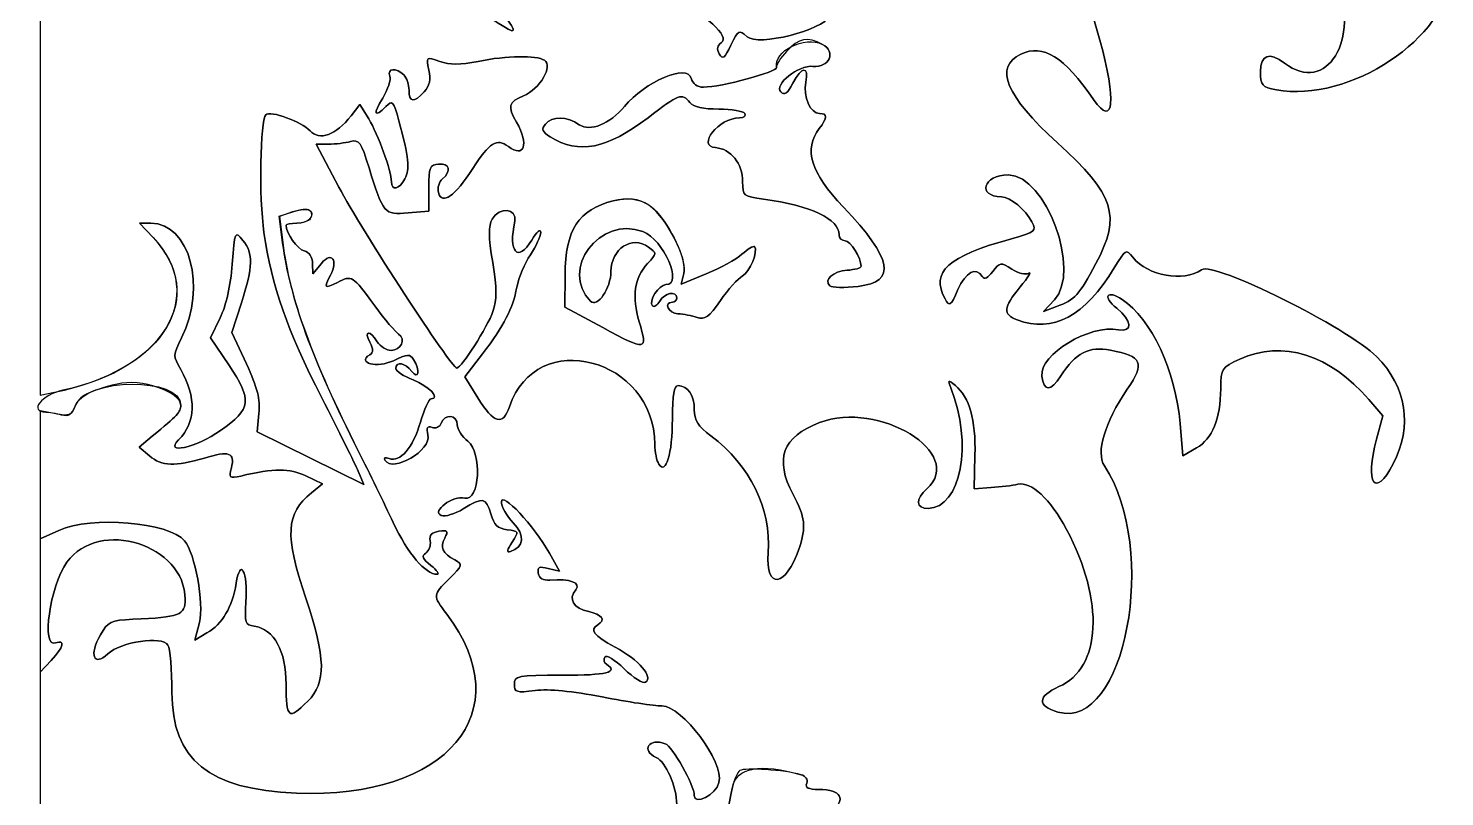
# Model space of a CAD drawing. Extents: x 0 to 106, y 0 to 59.
# Drawn here: x -0.12 to 14.11, y 24.21 to 31.93 of the extents above; entities that cross this region are included whole.
import ezdxf

# ---------------------------------------------------------------- set-up
doc = ezdxf.new("R2010")
doc.units = 0
doc.layers.get('0').update_dxf_attribs({"linetype": 'CONTINUOUS'})

msp = doc.modelspace()

# ---------------------------------------------------------------- linework, layer by layer
at = {"color": 7}
for p, q in [((0, 35.2035), (0, 31.722116)), ((10.526701, 32.218209), (10.643117, 31.807577)), ((10.643117, 31.807577), (10.526701, 32.218209)), ((0, 31.722116), (0, 28.240733)), ((3.21098, 31.159613), (3.122874, 31.047694)), ((3.122874, 31.047694), (3.21098, 31.159613)), ((3.298821, 31.015679), (3.21098, 31.159613)), ((3.21098, 31.159613), (3.298821, 31.015679)), ((2.770184, 30.761151), (2.895332, 30.761944)), ((2.895332, 30.761944), (2.770184, 30.761151)), ((2.99799, 30.331203), (2.770184, 30.761151)), ((2.770184, 30.761151), (2.99799, 30.331203)), ((3.9026, 30.089639), (3.9026, 30.322207)), ((3.9026, 30.322207), (3.9026, 30.089639)), ((2.398181, 30.039368), (2.545289, 30.085406)), ((2.434429, 29.771875), (2.398181, 30.039368)), ((2.53497, 30.080908), (2.402149, 30.033547)), ((2.402149, 30.033547), (2.435222, 29.772668)), ((3.695167, 30.071647), (3.9026, 30.089639)), ((3.9026, 30.089639), (3.695167, 30.071647)), ((1.109926, 29.967401), (0.996949, 29.967401)), ((0.996949, 29.967401), (1.13268, 29.824262)), ((1.13268, 29.824262), (0.996949, 29.967401)), ((0.996949, 29.967401), (1.109926, 29.967401)), ((2.735524, 29.563648), (2.736847, 29.46046)), ((2.736847, 29.46046), (2.735524, 29.563648)), ((2.736847, 29.46046), (2.823366, 29.564177)), ((2.823366, 29.564177), (2.736847, 29.46046)), ((6.438099, 29.356215), (6.464557, 29.462312)), ((6.464557, 29.462312), (6.438099, 29.356215)), ((6.690511, 29.458873), (6.438099, 29.356215)), ((6.438099, 29.356215), (6.690511, 29.458873)), ((5.271552, 29.446967), (5.2697, 29.124969)), ((5.2697, 29.124969), (5.271552, 29.446967)), ((10.077439, 29.079725), (10.187241, 29.196671)), ((10.187241, 29.196671), (10.077439, 29.079725)), ((1.924577, 28.87044), (2.020621, 29.168625)), ((2.020621, 29.168625), (1.924577, 28.87044)), ((5.2697, 29.124969), (5.652023, 28.91833)), ((5.652023, 28.91833), (5.2697, 29.124969)), ((10.207613, 29.129467), (10.077439, 29.079725)), ((10.077439, 29.079725), (10.207613, 29.129467)), ((1.806573, 29.01649), (1.710265, 28.817524)), ((1.710265, 28.817524), (1.806573, 29.01649)), ((1.710265, 28.817524), (1.893356, 28.544739)), ((1.893356, 28.544739), (1.710265, 28.817524)), ((2.070098, 28.555057), (1.924577, 28.87044)), ((1.924577, 28.87044), (2.070098, 28.555057)), ((4.265608, 28.422766), (4.442614, 28.654805)), ((4.442614, 28.654805), (4.265608, 28.422766)), ((4.39446, 28.214274), (4.265608, 28.422766)), ((4.265608, 28.422766), (4.39446, 28.214274)), ((0, 28.240733), (0.143404, 28.269308)), ((13.486856, 28.031977), (13.347156, 28.19496)), ((13.347156, 28.19496), (13.486856, 28.031977)), ((0.154781, 28.052085), (0, 28.081189)), ((0, 28.081189), (0, 27.439046)), ((2.176989, 27.872962), (2.196304, 28.056318)), ((2.196304, 28.056318), (2.176989, 27.872962)), ((13.424679, 27.798085), (13.486856, 28.031977)), ((13.486856, 28.031977), (13.424679, 27.798085)), ((11.478141, 27.62981), (11.450625, 27.956835)), ((11.450625, 27.956835), (11.478141, 27.62981)), ((1.124478, 27.827454), (0.992186, 27.718181)), ((0.992186, 27.718181), (1.124478, 27.827454)), ((2.713299, 27.608115), (2.176989, 27.872962)), ((2.176989, 27.872962), (2.713299, 27.608115)), ((0.992186, 27.718181), (1.096168, 27.630075)), ((1.096168, 27.630075), (0.992186, 27.718181)), ((3.249609, 27.343532), (2.713299, 27.608115)), ((2.713299, 27.608115), (3.249609, 27.343532)), ((9.380262, 27.299611), (9.389258, 27.63616)), ((9.389258, 27.63616), (9.380262, 27.299611)), ((11.615195, 27.70945), (11.478141, 27.62981)), ((11.478141, 27.62981), (11.615195, 27.70945)), ((3.193253, 27.475823), (3.249609, 27.343532)), ((3.249609, 27.343532), (3.193253, 27.475823)), ((0, 27.439046), (0, 26.796903)), ((2.667791, 27.428992), (2.834743, 27.349882)), ((2.834743, 27.349882), (2.667791, 27.428992)), ((2.834743, 27.349882), (2.723882, 27.2586)), ((2.723882, 27.2586), (2.834743, 27.349882)), ((9.551712, 27.311252), (9.380262, 27.299611)), ((9.380262, 27.299611), (9.551712, 27.311252)), ((0.187325, 26.881834), (0, 26.796903)), ((0, 26.796903), (0.187325, 26.881834)), ((0, 26.796903), (0, 26.126714)), ((5.11439, 26.652176), (5.216255, 26.470937)), ((5.216255, 26.470937), (5.11439, 26.652176)), ((5.216255, 26.470937), (5.103542, 26.499247)), ((5.103542, 26.499247), (5.216255, 26.470937)), ((0, 26.126714), (0, 25.45679)), ((1.552838, 25.778787), (1.598082, 25.956852)), ((1.598082, 25.956852), (1.552838, 25.778787)), ((1.674546, 25.850754), (1.552838, 25.778787)), ((1.552838, 25.778787), (1.674546, 25.850754)), ((0, 25.45679), (0.110331, 25.575588)), ((0.110331, 25.575588), (0, 25.45679)), ((0, 25.45679), (0, 22.310104))]:
    msp.add_line(p, q, dxfattribs=at)
for points in [[(14.155192, 32.460832), (14.155192, 31.84012), (13.147396, 31.171783), (12.417676, 31.308837)], [(12.417676, 31.308837), (13.147396, 31.171783), (14.155192, 31.84012), (14.155192, 32.460832)], [(12.498903, 31.575537), (12.923558, 31.254598), (13.265929, 31.812074), (13.019602, 32.423261)], [(13.019602, 32.423261), (13.265929, 31.812074), (12.923558, 31.254598), (12.498903, 31.575537)], [(6.356872, 32.221914), (6.676753, 32.076657), (6.936838, 31.838268), (6.840265, 31.778737)], [(6.840265, 31.778737), (6.936838, 31.838268), (6.676753, 32.076657), (6.356872, 32.221914)], [(4.433618, 32.088564), (4.785513, 31.84991), (4.813559, 31.844618), (4.671478, 32.044114)], [(4.671478, 32.044114), (4.813559, 31.844618), (4.785513, 31.84991), (4.433618, 32.088564)], [(7.099557, 31.841708), (7.210946, 31.740902), (7.864995, 31.905208), (7.929818, 32.050199)], [(7.929818, 32.050199), (7.864995, 31.905208), (7.210946, 31.740902), (7.099557, 31.841708)], [(6.938426, 31.75757), (7.012244, 31.912351), (7.018065, 31.915262), (7.099557, 31.841708)], [(7.099557, 31.841708), (7.018065, 31.915262), (7.012244, 31.912351), (6.938426, 31.75757)], [(6.840265, 31.778737), (6.799519, 31.753602), (6.793434, 31.718941), (6.821215, 31.669464)], [(6.821215, 31.669464), (6.793434, 31.718941), (6.799519, 31.753602), (6.840265, 31.778737)], [(6.821215, 31.669464), (6.855082, 31.609139), (6.874661, 31.623691), (6.938426, 31.75757)], [(6.938426, 31.75757), (6.874661, 31.623691), (6.855082, 31.609139), (6.821215, 31.669464)], [(7.397212, 31.532939), (7.362023, 31.695658), (7.680846, 31.85626), (7.856793, 31.764449)], [(7.856793, 31.764449), (7.705981, 31.843031), (7.622108, 31.826626), (7.497225, 31.693541)], [(7.761014, 31.543523), (7.927966, 31.527383), (7.99861, 31.690366), (7.856793, 31.764449)], [(7.856793, 31.764449), (7.99861, 31.690366), (7.927966, 31.527383), (7.761014, 31.543523)], [(10.581998, 31.20909), (10.28593, 31.640625), (10.075322, 31.772387), (9.851749, 31.666289)], [(9.851749, 31.666289), (10.075322, 31.772387), (10.28593, 31.640625), (10.581998, 31.20909)], [(10.643117, 31.807577), (10.814567, 31.203798), (10.784934, 30.913815), (10.581998, 31.20909)], [(10.581998, 31.20909), (10.784934, 30.913815), (10.814567, 31.203798), (10.643117, 31.807577)], [(4.012931, 31.59247), (3.874025, 31.640889), (3.874025, 31.640889), (3.903394, 31.506746)], [(3.903394, 31.506746), (3.874025, 31.640889), (3.874025, 31.640889), (4.012931, 31.59247)], [(4.398164, 31.593529), (4.218512, 31.557546), (4.114002, 31.557281), (4.012931, 31.59247)], [(4.012931, 31.59247), (4.114002, 31.557281), (4.218512, 31.557546), (4.398164, 31.593529)], [(5.064384, 31.604377), (4.981305, 31.656764), (4.689734, 31.652266), (4.398164, 31.593529)], [(4.398164, 31.593529), (4.689734, 31.652266), (4.981305, 31.656764), (5.064384, 31.604377)], [(4.852717, 31.24719), (5.018082, 31.315717), (5.155136, 31.546698), (5.064384, 31.604377)], [(5.064384, 31.604377), (5.155136, 31.546698), (5.018082, 31.315717), (4.852717, 31.24719)], [(7.497225, 31.693541), (7.4369, 31.629512), (7.391921, 31.557281), (7.397212, 31.532939)], [(9.851749, 31.666289), (9.578964, 31.536908), (9.698291, 31.247719), (10.219255, 30.774644)], [(10.219255, 30.774644), (9.698291, 31.247719), (9.578964, 31.536908), (9.851749, 31.666289)], [(12.258926, 31.490871), (12.258926, 31.660998), (12.345709, 31.691689), (12.498903, 31.575537)], [(12.498903, 31.575537), (12.345709, 31.691689), (12.258926, 31.660998), (12.258926, 31.490871)], [(3.511281, 31.445891), (3.52504, 31.410173), (3.493025, 31.310954), (3.440373, 31.225494)], [(3.440373, 31.225494), (3.493025, 31.310954), (3.52504, 31.410173), (3.511281, 31.445891)], [(3.651246, 31.458062), (3.576898, 31.53241), (3.481384, 31.524208), (3.511281, 31.445891)], [(3.511281, 31.445891), (3.481384, 31.524208), (3.576898, 31.53241), (3.651246, 31.458062)], [(3.704162, 31.303546), (3.704162, 31.359373), (3.68035, 31.428958), (3.651246, 31.458062)], [(3.651246, 31.458062), (3.68035, 31.428958), (3.704162, 31.359373), (3.704162, 31.303546)], [(3.903394, 31.506746), (3.924825, 31.409908), (3.911596, 31.349054), (3.855769, 31.287406)], [(3.855769, 31.287406), (3.911596, 31.349054), (3.924825, 31.409908), (3.903394, 31.506746)], [(6.538376, 31.426048), (6.500276, 31.571304), (6.076149, 31.390594), (5.868452, 31.140298)], [(5.868452, 31.140298), (6.076149, 31.390594), (6.500276, 31.571304), (6.538376, 31.426048)], [(7.397212, 31.532939), (7.407002, 31.487431), (6.841588, 31.334502), (6.662995, 31.334502)], [(6.662995, 31.334502), (6.841588, 31.334502), (7.407002, 31.487431), (7.397212, 31.532939)], [(7.438487, 31.286613), (7.366256, 31.358844), (7.615758, 31.557546), (7.761014, 31.543523)], [(7.761014, 31.543523), (7.615758, 31.557546), (7.366256, 31.358844), (7.438487, 31.286613)], [(7.689312, 31.383979), (7.722914, 31.551725), (7.649096, 31.545904), (7.559931, 31.37366)], [(7.559931, 31.37366), (7.649096, 31.545904), (7.722914, 31.551725), (7.689312, 31.383979)], [(12.417676, 31.308837), (12.27189, 31.33609), (12.258926, 31.350906), (12.258926, 31.490871)], [(12.258926, 31.490871), (12.258926, 31.350906), (12.27189, 31.33609), (12.417676, 31.308837)], [(3.855769, 31.287406), (3.75364, 31.174429), (3.704162, 31.179721), (3.704162, 31.303546)], [(3.704162, 31.303546), (3.704162, 31.179721), (3.75364, 31.174429), (3.855769, 31.287406)], [(6.662995, 31.334502), (6.598172, 31.334502), (6.553722, 31.367046), (6.538376, 31.426048)], [(6.538376, 31.426048), (6.553722, 31.367046), (6.598172, 31.334502), (6.662995, 31.334502)], [(7.559931, 31.37366), (7.50675, 31.270473), (7.476323, 31.248777), (7.438487, 31.286613)], [(7.438487, 31.286613), (7.476323, 31.248777), (7.50675, 31.270473), (7.559931, 31.37366)], [(7.828747, 31.069919), (7.734556, 31.069919), (7.660208, 31.237665), (7.689312, 31.383979)], [(7.689312, 31.383979), (7.660208, 31.237665), (7.734556, 31.069919), (7.828747, 31.069919)], [(3.440373, 31.225494), (3.339038, 31.061452), (3.353855, 31.022029), (3.472652, 31.140563)], [(3.472652, 31.140563), (3.353855, 31.022029), (3.339038, 31.061452), (3.440373, 31.225494)], [(3.472652, 31.140563), (3.537475, 31.20565), (3.548058, 31.194008), (3.602033, 30.997423)], [(3.602033, 30.997423), (3.548058, 31.194008), (3.537475, 31.20565), (3.472652, 31.140563)], [(4.784455, 30.981813), (4.69238, 31.142944), (4.703228, 31.185277), (4.852717, 31.24719)], [(4.852717, 31.24719), (4.703228, 31.185277), (4.69238, 31.142944), (4.784455, 30.981813)], [(6.105254, 31.027321), (6.418255, 31.267298), (6.445772, 31.277352), (6.52647, 31.18025)], [(6.52647, 31.18025), (6.445772, 31.277352), (6.418255, 31.267298), (6.105254, 31.027321)], [(6.52647, 31.18025), (6.562718, 31.136594), (6.661142, 31.114104), (6.815924, 31.114104)], [(6.815924, 31.114104), (6.661142, 31.114104), (6.562718, 31.136594), (6.52647, 31.18025)], [(2.26536, 31.056954), (2.207681, 30.999275), (2.195775, 30.225105), (2.247104, 29.874533)], [(2.247104, 29.874533), (2.195775, 30.225105), (2.207681, 30.999275), (2.26536, 31.056954)], [(2.710124, 30.895559), (2.626516, 30.987898), (2.310868, 31.102463), (2.26536, 31.056954)], [(2.26536, 31.056954), (2.310868, 31.102463), (2.626516, 30.987898), (2.710124, 30.895559)], [(3.122874, 31.047694), (2.96968, 30.852961), (2.804051, 30.791842), (2.710124, 30.895559)], [(2.710124, 30.895559), (2.804051, 30.791842), (2.96968, 30.852961), (3.122874, 31.047694)], [(5.414956, 30.956677), (5.291661, 31.042932), (5.142436, 31.045577), (5.073644, 30.962498)], [(5.073644, 30.962498), (5.142436, 31.045577), (5.291661, 31.042932), (5.414956, 30.956677)], [(5.123386, 30.835498), (5.4094, 30.656905), (5.694356, 30.712467), (6.105254, 31.027321)], [(6.105254, 31.027321), (5.694356, 30.712467), (5.4094, 30.656905), (5.123386, 30.835498)], [(5.868452, 31.140298), (5.722931, 30.965144), (5.52026, 30.882859), (5.414956, 30.956677)], [(5.414956, 30.956677), (5.52026, 30.882859), (5.722931, 30.965144), (5.868452, 31.140298)], [(7.023886, 31.025734), (6.817246, 31.025734), (6.588911, 30.741571), (6.78338, 30.726755)], [(6.78338, 30.726755), (6.588911, 30.741571), (6.817246, 31.025734), (7.023886, 31.025734)], [(6.815924, 31.114104), (6.944776, 31.114104), (7.062515, 31.094261), (7.077596, 31.069919)], [(7.077596, 31.069919), (7.062515, 31.094261), (6.944776, 31.114104), (6.815924, 31.114104)], [(7.077596, 31.069919), (7.092677, 31.045577), (7.068336, 31.025734), (7.023886, 31.025734)], [(7.023886, 31.025734), (7.068336, 31.025734), (7.092677, 31.045577), (7.077596, 31.069919)], [(7.825837, 30.918048), (7.908652, 31.02785), (7.90971, 31.069919), (7.828747, 31.069919)], [(7.828747, 31.069919), (7.90971, 31.069919), (7.908652, 31.02785), (7.825837, 30.918048)], [(3.527686, 30.384914), (3.527686, 30.490218), (3.393277, 30.860369), (3.298821, 31.015679)], [(3.298821, 31.015679), (3.393277, 30.860369), (3.527686, 30.490218), (3.527686, 30.384914)], [(3.602033, 30.997423), (3.703104, 30.629388), (3.715275, 30.511649), (3.663417, 30.414547)], [(3.663417, 30.414547), (3.715275, 30.511649), (3.703104, 30.629388), (3.602033, 30.997423)], [(4.702963, 30.737603), (4.862242, 30.616953), (4.910397, 30.761415), (4.784455, 30.981813)], [(4.784455, 30.981813), (4.910397, 30.761415), (4.862242, 30.616953), (4.702963, 30.737603)], [(5.073644, 30.962498), (5.031576, 30.911963), (5.041365, 30.886828), (5.123386, 30.835498)], [(5.123386, 30.835498), (5.041365, 30.886828), (5.031576, 30.911963), (5.073644, 30.962498)], [(8.06793, 30.129855), (7.737202, 30.478047), (7.666558, 30.707705), (7.825837, 30.918048)], [(7.825837, 30.918048), (7.666558, 30.707705), (7.737202, 30.478047), (8.06793, 30.129855)], [(2.895332, 30.761944), (2.964388, 30.762209), (3.063872, 30.774115), (3.116788, 30.788138)], [(3.116788, 30.788138), (3.063872, 30.774115), (2.964388, 30.762209), (2.895332, 30.761944)], [(3.116788, 30.788138), (3.202778, 30.811421), (3.222357, 30.78364), (3.30279, 30.522497)], [(3.30279, 30.522497), (3.222357, 30.78364), (3.202778, 30.811421), (3.116788, 30.788138)], [(4.34366, 30.515882), (4.513257, 30.780994), (4.586282, 30.825973), (4.702963, 30.737603)], [(4.702963, 30.737603), (4.586282, 30.825973), (4.513257, 30.780994), (4.34366, 30.515882)], [(10.219255, 30.774644), (10.793136, 30.25368), (10.860075, 30.043601), (10.605282, 29.563383)], [(10.605282, 29.563383), (10.860075, 30.043601), (10.793136, 30.25368), (10.219255, 30.774644)], [(6.78338, 30.726755), (6.938161, 30.715113), (7.055636, 30.567211), (7.055636, 30.38412)], [(7.055636, 30.38412), (7.055636, 30.567211), (6.938161, 30.715113), (6.78338, 30.726755)], [(3.30279, 30.522497), (3.445136, 30.061858), (3.454925, 30.050481), (3.695167, 30.071647)], [(3.695167, 30.071647), (3.454925, 30.050481), (3.445136, 30.061858), (3.30279, 30.522497)], [(3.9026, 30.322207), (3.9026, 30.531228), (3.912389, 30.555305), (4.001818, 30.562184)], [(4.001818, 30.562184), (3.912389, 30.555305), (3.9026, 30.531228), (3.9026, 30.322207)], [(4.000231, 30.275641), (4.034098, 30.14573), (4.165595, 30.237541), (4.34366, 30.515882)], [(4.34366, 30.515882), (4.165595, 30.237541), (4.034098, 30.14573), (4.000231, 30.275641)], [(4.001818, 30.562184), (4.112943, 30.57118), (4.133316, 30.490218), (4.039389, 30.412166)], [(4.039389, 30.412166), (4.133316, 30.490218), (4.112943, 30.57118), (4.001818, 30.562184)], [(9.726602, 30.452647), (9.472602, 30.452647), (9.405398, 30.23807), (9.657281, 30.23172)], [(9.657281, 30.23172), (9.405398, 30.23807), (9.472602, 30.452647), (9.726602, 30.452647)], [(10.187241, 29.196671), (10.458174, 29.485331), (10.103632, 30.452647), (9.726602, 30.452647)], [(9.726602, 30.452647), (10.103632, 30.452647), (10.458174, 29.485331), (10.187241, 29.196671)], [(4.183322, 28.512459), (4.13067, 28.512195), (3.226061, 29.900462), (2.99799, 30.331203)], [(2.99799, 30.331203), (3.226061, 29.900462), (4.13067, 28.512195), (4.183322, 28.512459)], [(3.663417, 30.414547), (3.605473, 30.306332), (3.527686, 30.289399), (3.527686, 30.384914)], [(3.527686, 30.384914), (3.527686, 30.289399), (3.605473, 30.306332), (3.663417, 30.414547)], [(4.039389, 30.412166), (4.005523, 30.38412), (3.987796, 30.322737), (4.000231, 30.275641)], [(4.000231, 30.275641), (3.987796, 30.322737), (4.005523, 30.38412), (4.039389, 30.412166)], [(7.055636, 30.38412), (7.055636, 30.242568), (7.06278, 30.236482), (7.264921, 30.208701)], [(7.264921, 30.208701), (7.06278, 30.236482), (7.055636, 30.242568), (7.055636, 30.38412)], [(5.754681, 30.191768), (5.407019, 30.105514), (5.274198, 29.900462), (5.271552, 29.446967)], [(5.271552, 29.446967), (5.274198, 29.900462), (5.407019, 30.105514), (5.754681, 30.191768)], [(6.399205, 29.756793), (6.207118, 30.149699), (6.039637, 30.262676), (5.754681, 30.191768)], [(5.754681, 30.191768), (5.949414, 30.240187), (6.09467, 30.199441), (6.207118, 30.064768)], [(7.264921, 30.208701), (7.745139, 30.14282), (8.025597, 30.010264), (8.025597, 29.849662)], [(8.025597, 29.849662), (8.025597, 30.010264), (7.745139, 30.14282), (7.264921, 30.208701)], [(9.657281, 30.23172), (9.744858, 30.229603), (9.89911, 30.10181), (9.961551, 29.980101)], [(9.961551, 29.980101), (9.89911, 30.10181), (9.744858, 30.229603), (9.657281, 30.23172)], [(2.705891, 30.095724), (2.684989, 30.113451), (2.607995, 30.106837), (2.53497, 30.080908)], [(2.545289, 30.085406), (2.69028, 30.130914), (2.765157, 30.097576), (2.711976, 30.011587)], [(2.577039, 29.967401), (2.692662, 29.967401), (2.768332, 30.042808), (2.705891, 30.095724)], [(4.766199, 29.989626), (4.793186, 30.119801), (4.608507, 30.135676), (4.540509, 30.008941)], [(4.540509, 30.008941), (4.608507, 30.135676), (4.793186, 30.119801), (4.766199, 29.989626)], [(5.528198, 29.182913), (5.212021, 29.498825), (5.622654, 30.046776), (6.052866, 29.883264)], [(6.052866, 29.883264), (5.622654, 30.046776), (5.212021, 29.498825), (5.528198, 29.182913)], [(6.207118, 30.064768), (6.370101, 29.870035), (6.494191, 29.579523), (6.464557, 29.462312)], [(8.216626, 29.332931), (8.606357, 29.378704), (8.563495, 29.608098), (8.06793, 30.129855)], [(8.06793, 30.129855), (8.563495, 29.608098), (8.606357, 29.378704), (8.216626, 29.332931)], [(1.418959, 28.816201), (1.672959, 29.329492), (1.501773, 29.967401), (1.109926, 29.967401)], [(1.109926, 29.967401), (1.501773, 29.967401), (1.672959, 29.329492), (1.418959, 28.816201)], [(2.035437, 29.79357), (1.954475, 29.893583), (1.953946, 29.892524), (1.928546, 29.554652)], [(1.928546, 29.554652), (1.953946, 29.892524), (1.954475, 29.893583), (2.035437, 29.79357)], [(2.577039, 29.967401), (2.517772, 29.967401), (2.469353, 29.958406), (2.469353, 29.947558)], [(2.469353, 29.947558), (2.469353, 29.958406), (2.517772, 29.967401), (2.577039, 29.967401)], [(2.469353, 29.947558), (2.469353, 29.868447), (2.583124, 29.706523), (2.651122, 29.688796)], [(2.651122, 29.688796), (2.583124, 29.706523), (2.469353, 29.868447), (2.469353, 29.947558)], [(2.711976, 30.011587), (2.696895, 29.987245), (2.636305, 29.967401), (2.577039, 29.967401)], [(4.540509, 30.008941), (4.501087, 29.935387), (4.502145, 29.833258), (4.544478, 29.572379)], [(4.544478, 29.572379), (4.502145, 29.833258), (4.501087, 29.935387), (4.540509, 30.008941)], [(4.937384, 29.798862), (4.795568, 29.566558), (4.700053, 29.672921), (4.766199, 29.989626)], [(4.766199, 29.989626), (4.700053, 29.672921), (4.795568, 29.566558), (4.937384, 29.798862)], [(5.026813, 29.874533), (5.026813, 29.915014), (4.988449, 29.882735), (4.937384, 29.798862)], [(4.937384, 29.798862), (4.988449, 29.882735), (5.026813, 29.915014), (5.026813, 29.874533)], [(6.052866, 29.883264), (6.262945, 29.80336), (6.460589, 29.350129), (6.285435, 29.350129)], [(6.285435, 29.350129), (6.460589, 29.350129), (6.262945, 29.80336), (6.052866, 29.883264)], [(9.961551, 29.980101), (10.008912, 29.887233), (9.998328, 29.878502), (9.757293, 29.811562)], [(9.757293, 29.811562), (9.998328, 29.878502), (10.008912, 29.887233), (9.961551, 29.980101)], [(0.143404, 28.269308), (1.228988, 28.48653), (1.699152, 29.225511), (1.13268, 29.824262)], [(1.13268, 29.824262), (1.682219, 29.243238), (1.248832, 28.508226), (0.227541, 28.289151)], [(2.020621, 29.168625), (2.137831, 29.532427), (2.141006, 29.663131), (2.035437, 29.79357)], [(2.035437, 29.79357), (2.141006, 29.663131), (2.137831, 29.532427), (2.020621, 29.168625)], [(2.247104, 29.874533), (2.325949, 29.33399), (2.479672, 28.894253), (2.827334, 28.214274)], [(2.827334, 28.214274), (2.479672, 28.894253), (2.325949, 29.33399), (2.247104, 29.874533)], [(3.196957, 27.674525), (2.727851, 28.605593), (2.511951, 29.199582), (2.434429, 29.771875)], [(2.435222, 29.772668), (2.505072, 29.218102), (2.726528, 28.608238), (3.196957, 27.674525)], [(4.923097, 29.650166), (4.980246, 29.734568), (5.027078, 29.835375), (5.026813, 29.874533)], [(5.026813, 29.874533), (5.027078, 29.835375), (4.980246, 29.734568), (4.923097, 29.650166)], [(6.110016, 29.728483), (5.94571, 29.848604), (5.732721, 29.709962), (5.732721, 29.483215)], [(5.732721, 29.483215), (5.732721, 29.709962), (5.94571, 29.848604), (6.110016, 29.728483)], [(6.464557, 29.462312), (6.480961, 29.527664), (6.456091, 29.640377), (6.399205, 29.756793)], [(7.17364, 29.731923), (7.163321, 29.741977), (7.107494, 29.707846), (7.049021, 29.655987)], [(7.049021, 29.655987), (7.107494, 29.707846), (7.163321, 29.741977), (7.17364, 29.731923)], [(8.025597, 29.849662), (8.025597, 29.817383), (8.05232, 29.791189), (8.084864, 29.791189)], [(8.084864, 29.791189), (8.05232, 29.791189), (8.025597, 29.817383), (8.025597, 29.849662)], [(8.084864, 29.791189), (8.136987, 29.791189), (8.246259, 29.617887), (8.245995, 29.535337)], [(8.245995, 29.535337), (8.246259, 29.617887), (8.136987, 29.791189), (8.084864, 29.791189)], [(9.757293, 29.811562), (9.111181, 29.632439), (8.943171, 29.481098), (9.088692, 29.209371)], [(9.088692, 29.209371), (8.943171, 29.481098), (9.111181, 29.632439), (9.757293, 29.811562)], [(2.651122, 29.688796), (2.701922, 29.675566), (2.734466, 29.626883), (2.735524, 29.563648)], [(2.735524, 29.563648), (2.734466, 29.626883), (2.701922, 29.675566), (2.651122, 29.688796)], [(2.823366, 29.564177), (2.926024, 29.687473), (2.99508, 29.596456), (2.913853, 29.444585)], [(2.913853, 29.444585), (2.99508, 29.596456), (2.926024, 29.687473), (2.823366, 29.564177)], [(4.787101, 29.325788), (4.804563, 29.419979), (4.865947, 29.566029), (4.923097, 29.650166)], [(4.923097, 29.650166), (4.865947, 29.566029), (4.804563, 29.419979), (4.787101, 29.325788)], [(6.101285, 29.563119), (6.194153, 29.664454), (6.194418, 29.666835), (6.110016, 29.728483)], [(6.110016, 29.728483), (6.194418, 29.666835), (6.194153, 29.664454), (6.101285, 29.563119)], [(7.049021, 29.655987), (6.990813, 29.604129), (6.829417, 29.515494), (6.690511, 29.458873)], [(6.690511, 29.458873), (6.829417, 29.515494), (6.990813, 29.604129), (7.049021, 29.655987)], [(7.052196, 29.436383), (7.127867, 29.477129), (7.215444, 29.690118), (7.17364, 29.731923)], [(7.17364, 29.731923), (7.215444, 29.690118), (7.127867, 29.477129), (7.052196, 29.436383)], [(10.789696, 29.520521), (10.902938, 29.707581), (10.907965, 29.710491), (10.976227, 29.624766)], [(10.976227, 29.624766), (10.907965, 29.710491), (10.902938, 29.707581), (10.789696, 29.520521)], [(10.976227, 29.624766), (11.125452, 29.437442), (11.484491, 29.372883), (11.667054, 29.500677)], [(11.667054, 29.500677), (11.484491, 29.372883), (11.125452, 29.437442), (10.976227, 29.624766)], [(1.928546, 29.554652), (1.912406, 29.341133), (1.867162, 29.141373), (1.806573, 29.01649)], [(1.806573, 29.01649), (1.867162, 29.141373), (1.912406, 29.341133), (1.928546, 29.554652)], [(4.544478, 29.572379), (4.587341, 29.30859), (4.58787, 29.198259), (4.547653, 29.081577)], [(4.547653, 29.081577), (4.58787, 29.198259), (4.587341, 29.30859), (4.544478, 29.572379)], [(5.732721, 29.483215), (5.732721, 29.315204), (5.596196, 29.114915), (5.528198, 29.182913)], [(5.528198, 29.182913), (5.596196, 29.114915), (5.732721, 29.315204), (5.732721, 29.483215)], [(6.016618, 28.977067), (5.940154, 29.230538), (5.967141, 29.417333), (6.101285, 29.563119)], [(6.101285, 29.563119), (5.967141, 29.417333), (5.940154, 29.230538), (6.016618, 28.977067)], [(8.10603, 29.494592), (7.963156, 29.484537), (7.869493, 29.4004), (7.93167, 29.338223)], [(7.93167, 29.338223), (7.869493, 29.4004), (7.963156, 29.484537), (8.10603, 29.494592)], [(8.245995, 29.535337), (8.245995, 29.518404), (8.183024, 29.500148), (8.10603, 29.494592)], [(8.10603, 29.494592), (8.183024, 29.500148), (8.245995, 29.518404), (8.245995, 29.535337)], [(9.218602, 29.300388), (9.298242, 29.477923), (9.400106, 29.533221), (9.462548, 29.432415)], [(9.462548, 29.432415), (9.400106, 29.533221), (9.298242, 29.477923), (9.218602, 29.300388)], [(9.462548, 29.432415), (9.483185, 29.399077), (9.518639, 29.415481), (9.568645, 29.481892)], [(9.568645, 29.481892), (9.518639, 29.415481), (9.483185, 29.399077), (9.462548, 29.432415)], [(9.568645, 29.481892), (9.641141, 29.577935), (9.647756, 29.578729), (9.758881, 29.505969)], [(9.758881, 29.505969), (9.647756, 29.578729), (9.641141, 29.577935), (9.568645, 29.481892)], [(9.758881, 29.505969), (9.826349, 29.462048), (9.897522, 29.445379), (9.93086, 29.466017)], [(9.93086, 29.466017), (9.897522, 29.445379), (9.826349, 29.462048), (9.758881, 29.505969)], [(9.814443, 28.996382), (10.172689, 28.860121), (10.494157, 29.032894), (10.789696, 29.520521)], [(10.789696, 29.520521), (10.494157, 29.032894), (10.172689, 28.860121), (9.814443, 28.996382)], [(9.93086, 29.466017), (9.96208, 29.485331), (9.923451, 29.42289), (9.844606, 29.327375)], [(9.844606, 29.327375), (9.923451, 29.42289), (9.96208, 29.485331), (9.93086, 29.466017)], [(10.605282, 29.563383), (10.434626, 29.241915), (10.39732, 29.201434), (10.207613, 29.129467)], [(10.207613, 29.129467), (10.39732, 29.201434), (10.434626, 29.241915), (10.605282, 29.563383)], [(11.667054, 29.500677), (11.788497, 29.585873), (13.135225, 28.917007), (13.424414, 28.628082)], [(13.424414, 28.628082), (13.135225, 28.917007), (11.788497, 29.585873), (11.667054, 29.500677)], [(2.913853, 29.444585), (2.844268, 29.314411), (2.853793, 29.304621), (2.984497, 29.372619)], [(2.984497, 29.372619), (2.853793, 29.304621), (2.844268, 29.314411), (2.913853, 29.444585)], [(2.984497, 29.372619), (3.130017, 29.448025), (3.135044, 29.445115), (3.360205, 29.137405)], [(3.360205, 29.137405), (3.135044, 29.445115), (3.130017, 29.448025), (2.984497, 29.372619)], [(4.442614, 28.654805), (4.661953, 28.942407), (4.745826, 29.105655), (4.787101, 29.325788)], [(4.787101, 29.325788), (4.745826, 29.105655), (4.661953, 28.942407), (4.442614, 28.654805)], [(6.285435, 29.350129), (6.212674, 29.350129), (6.106576, 29.181854), (6.151291, 29.13714)], [(6.151291, 29.13714), (6.106576, 29.181854), (6.212674, 29.350129), (6.285435, 29.350129)], [(6.832063, 29.191115), (6.908263, 29.30224), (7.007217, 29.412571), (7.052196, 29.436383)], [(7.052196, 29.436383), (7.007217, 29.412571), (6.908263, 29.30224), (6.832063, 29.191115)], [(7.93167, 29.338223), (7.950985, 29.319173), (8.079043, 29.316792), (8.216626, 29.332931)], [(8.216626, 29.332931), (8.079043, 29.316792), (7.950985, 29.319173), (7.93167, 29.338223)], [(9.844606, 29.327375), (9.671833, 29.117825), (9.666012, 29.052738), (9.814443, 28.996382)], [(9.814443, 28.996382), (9.666012, 29.052738), (9.671833, 29.117825), (9.844606, 29.327375)], [(6.151291, 29.13714), (6.167166, 29.121265), (6.199445, 29.142961), (6.223258, 29.185029)], [(6.223258, 29.185029), (6.199445, 29.142961), (6.167166, 29.121265), (6.151291, 29.13714)], [(6.223258, 29.185029), (6.269295, 29.267315), (6.394178, 29.291127), (6.394178, 29.217838)], [(6.394178, 29.217838), (6.394178, 29.291127), (6.269295, 29.267315), (6.223258, 29.185029)], [(6.349993, 29.173652), (6.258183, 29.173652), (6.31057, 29.063321), (6.405026, 29.0575)], [(6.405026, 29.0575), (6.31057, 29.063321), (6.258183, 29.173652), (6.349993, 29.173652)], [(6.394178, 29.217838), (6.394178, 29.193496), (6.374334, 29.173652), (6.349993, 29.173652)], [(6.349993, 29.173652), (6.374334, 29.173652), (6.394178, 29.193496), (6.394178, 29.217838)], [(6.598701, 29.020723), (6.676753, 28.995059), (6.717499, 29.024957), (6.832063, 29.191115)], [(6.832063, 29.191115), (6.717499, 29.024957), (6.676753, 28.995059), (6.598701, 29.020723)], [(9.088692, 29.209371), (9.133936, 29.12444), (9.142667, 29.130525), (9.218602, 29.300388)], [(9.218602, 29.300388), (9.142667, 29.130525), (9.133936, 29.12444), (9.088692, 29.209371)], [(10.869336, 29.200111), (10.712438, 29.303033), (10.667194, 29.231067), (10.814832, 29.113063)], [(10.814832, 29.113063), (10.667194, 29.231067), (10.712438, 29.303033), (10.869336, 29.200111)], [(11.450625, 27.956835), (11.40591, 28.484149), (11.160377, 29.009611), (10.869336, 29.200111)], [(10.869336, 29.200111), (11.160377, 29.009611), (11.40591, 28.484149), (11.450625, 27.956835)], [(3.360205, 29.137405), (3.461011, 28.999821), (3.568696, 28.871763), (3.599917, 28.852978)], [(3.599917, 28.852978), (3.568696, 28.871763), (3.461011, 28.999821), (3.360205, 29.137405)], [(4.547653, 29.081577), (4.492355, 28.922034), (4.230418, 28.512459), (4.183322, 28.512459)], [(4.183322, 28.512459), (4.230418, 28.512459), (4.492355, 28.922034), (4.547653, 29.081577)], [(6.405026, 29.0575), (6.459795, 29.054325), (6.546843, 29.037657), (6.598701, 29.020723)], [(6.598701, 29.020723), (6.546843, 29.037657), (6.459795, 29.054325), (6.405026, 29.0575)], [(10.814832, 29.113063), (10.967761, 28.990826), (10.978079, 28.869382), (10.833352, 28.896899)], [(10.833352, 28.896899), (10.978079, 28.869382), (10.967761, 28.990826), (10.814832, 29.113063)], [(3.38534, 28.776778), (3.311521, 28.895046), (3.246698, 28.890284), (3.310198, 28.771222)], [(3.310198, 28.771222), (3.246698, 28.890284), (3.311521, 28.895046), (3.38534, 28.776778)], [(6.17431, 27.743052), (6.169812, 28.616441), (4.979188, 28.92759), (4.714076, 28.124316)], [(4.714076, 28.124316), (4.979188, 28.92759), (6.169812, 28.616441), (6.17431, 27.743052)], [(5.652023, 28.91833), (6.091495, 28.680734), (6.104989, 28.682851), (6.016618, 28.977067)], [(6.016618, 28.977067), (6.104989, 28.682851), (6.091495, 28.680734), (5.652023, 28.91833)], [(10.833352, 28.896899), (10.539665, 28.95299), (10.036957, 28.649513), (10.062887, 28.432026)], [(10.062887, 28.432026), (10.036957, 28.649513), (10.539665, 28.95299), (10.833352, 28.896899)], [(1.410492, 28.497643), (1.33244, 28.633374), (1.332705, 28.64184), (1.418959, 28.816201)], [(1.418959, 28.816201), (1.332705, 28.64184), (1.33244, 28.633374), (1.410492, 28.497643)], [(3.310198, 28.771222), (3.348034, 28.700843), (3.347769, 28.669622), (3.309669, 28.646074)], [(3.309669, 28.646074), (3.347769, 28.669622), (3.348034, 28.700843), (3.310198, 28.771222)], [(3.523452, 28.688672), (3.477679, 28.688672), (3.415502, 28.728359), (3.38534, 28.776778)], [(3.38534, 28.776778), (3.415502, 28.728359), (3.477679, 28.688672), (3.523452, 28.688672)], [(3.599917, 28.852978), (3.678498, 28.805353), (3.624258, 28.688672), (3.523452, 28.688672)], [(3.523452, 28.688672), (3.624258, 28.688672), (3.678498, 28.805353), (3.599917, 28.852978)], [(13.347156, 28.19496), (12.958748, 28.647397), (12.480646, 28.797415), (12.049641, 28.601624)], [(12.049641, 28.601624), (12.480646, 28.797415), (12.958748, 28.647397), (13.347156, 28.19496)], [(3.309669, 28.646074), (3.174203, 28.562201), (3.385869, 28.50902), (3.547794, 28.586278)], [(3.547794, 28.586278), (3.385869, 28.50902), (3.174203, 28.562201), (3.309669, 28.646074)], [(3.547794, 28.586278), (3.688023, 28.653218), (3.714746, 28.654805), (3.7502, 28.598978)], [(3.7502, 28.598978), (3.714746, 28.654805), (3.688023, 28.653218), (3.547794, 28.586278)], [(10.252593, 28.433349), (10.402082, 28.666711), (10.532257, 28.733915), (10.752919, 28.691582)], [(10.752919, 28.691582), (10.532257, 28.733915), (10.402082, 28.666711), (10.252593, 28.433349)], [(10.752919, 28.691582), (11.071742, 28.630463), (11.098994, 28.566699), (10.920136, 28.300793)], [(10.920136, 28.300793), (11.098994, 28.566699), (11.071742, 28.630463), (10.752919, 28.691582)], [(12.049641, 28.601624), (11.867607, 28.519074), (11.862051, 28.510343), (11.85967, 28.305026)], [(11.85967, 28.305026), (11.862051, 28.510343), (11.867607, 28.519074), (12.049641, 28.601624)], [(13.424414, 28.628082), (13.727097, 28.325135), (13.788216, 27.929583), (13.590837, 27.548848)], [(13.590837, 27.548848), (13.788216, 27.929583), (13.727097, 28.325135), (13.424414, 28.628082)], [(1.38959, 27.791471), (1.563421, 27.965302), (1.570829, 28.218508), (1.410492, 28.497643)], [(1.410492, 28.497643), (1.570829, 28.218508), (1.563421, 27.965302), (1.38959, 27.791471)], [(1.893356, 28.544739), (2.132539, 28.188874), (2.121427, 28.101297), (1.8116, 27.885133)], [(1.8116, 27.885133), (2.121427, 28.101297), (2.132539, 28.188874), (1.893356, 28.544739)], [(2.196304, 28.056318), (2.21112, 28.19787), (2.182281, 28.311641), (2.070098, 28.555057)], [(2.070098, 28.555057), (2.182281, 28.311641), (2.21112, 28.19787), (2.196304, 28.056318)], [(3.730885, 28.479122), (3.665798, 28.565111), (3.571871, 28.582574), (3.571871, 28.508755)], [(3.571871, 28.508755), (3.571871, 28.582574), (3.665798, 28.565111), (3.730885, 28.479122)], [(3.571871, 28.508755), (3.571871, 28.482562), (3.650188, 28.430439), (3.745702, 28.392868)], [(3.745702, 28.392868), (3.650188, 28.430439), (3.571871, 28.482562), (3.571871, 28.508755)], [(3.7502, 28.598978), (3.818462, 28.491028), (3.801529, 28.385989), (3.730885, 28.479122)], [(3.730885, 28.479122), (3.801529, 28.385989), (3.818462, 28.491028), (3.7502, 28.598978)], [(0.34925, 28.128285), (0.46011, 28.419855), (1.411021, 28.427264), (1.411021, 28.136487)], [(0.771789, 28.351857), (0.485245, 28.281478), (0.388143, 28.230414), (0.350308, 28.131195)], [(1.411021, 28.136487), (1.411021, 28.275922), (1.010972, 28.410595), (0.771789, 28.351857)], [(3.745702, 28.392868), (3.902864, 28.33122), (4.024573, 28.203691), (3.926412, 28.203691)], [(3.926412, 28.203691), (4.024573, 28.203691), (3.902864, 28.33122), (3.745702, 28.392868)], [(6.407407, 28.335983), (6.365339, 28.335983), (6.349993, 28.246553), (6.349993, 28.002343)], [(6.349993, 28.002343), (6.349993, 28.246553), (6.365339, 28.335983), (6.407407, 28.335983)], [(6.570391, 28.093095), (6.570391, 28.236764), (6.50398, 28.335983), (6.407407, 28.335983)], [(6.407407, 28.335983), (6.50398, 28.335983), (6.570391, 28.236764), (6.570391, 28.093095)], [(9.192938, 28.335983), (9.118061, 28.396837), (9.114356, 28.394985), (9.1469, 28.313758)], [(9.1469, 28.313758), (9.114356, 28.394985), (9.118061, 28.396837), (9.192938, 28.335983)], [(9.389258, 27.63616), (9.398783, 27.993877), (9.335283, 28.219831), (9.192938, 28.335983)], [(9.192938, 28.335983), (9.335283, 28.219831), (9.398783, 27.993877), (9.389258, 27.63616)], [(10.062887, 28.432026), (10.081937, 28.273276), (10.150464, 28.273805), (10.252593, 28.433349)], [(10.252593, 28.433349), (10.150464, 28.273805), (10.081937, 28.273276), (10.062887, 28.432026)], [(0.227541, 28.289151), (0.014287, 28.243378), (-0.120385, 28.072722), (0.055033, 28.070606)], [(2.827334, 28.214274), (2.997726, 27.8809), (3.162561, 27.548848), (3.193253, 27.475823)], [(3.193253, 27.475823), (3.162561, 27.548848), (2.997726, 27.8809), (2.827334, 28.214274)], [(3.926412, 28.203691), (3.904716, 28.203691), (3.856033, 28.097858), (3.818462, 27.968741)], [(3.818462, 27.968741), (3.856033, 28.097858), (3.904716, 28.203691), (3.926412, 28.203691)], [(4.714076, 28.124316), (4.649253, 27.927731), (4.555326, 27.954189), (4.39446, 28.214274)], [(4.39446, 28.214274), (4.555326, 27.954189), (4.649253, 27.927731), (4.714076, 28.124316)], [(8.907717, 27.299611), (9.2993, 27.654152), (8.425382, 28.191785), (7.828218, 27.963714)], [(7.828218, 27.963714), (8.425382, 28.191785), (9.2993, 27.654152), (8.907717, 27.299611)], [(9.1469, 28.313758), (9.371531, 27.754164), (9.249029, 27.104084), (8.918565, 27.101967)], [(8.918565, 27.101967), (9.249029, 27.104084), (9.371531, 27.754164), (9.1469, 28.313758)], [(10.920136, 28.300793), (10.691271, 27.960804), (10.602901, 27.664735), (10.690213, 27.531385)], [(10.690213, 27.531385), (10.602901, 27.664735), (10.691271, 27.960804), (10.920136, 28.300793)], [(11.85967, 28.305026), (11.855966, 28.000756), (11.774474, 27.802319), (11.615195, 27.70945)], [(11.615195, 27.70945), (11.774474, 27.802319), (11.855966, 28.000756), (11.85967, 28.305026)], [(0.055033, 28.070606), (0.08546, 28.070341), (0.154516, 28.05817), (0.208756, 28.043618)], [(0.350308, 28.131195), (0.31406, 28.035945), (0.291041, 28.02642), (0.154781, 28.052085)], [(0.208756, 28.043618), (0.28575, 28.022981), (0.316177, 28.041502), (0.34925, 28.128285)], [(1.411021, 28.136487), (1.411021, 28.071929), (1.380065, 28.038327), (1.124478, 27.827454)], [(1.124478, 27.827454), (1.380065, 28.038327), (1.411021, 28.071929), (1.411021, 28.136487)], [(4.027748, 27.958423), (4.065318, 28.056054), (4.189143, 28.043883), (4.189143, 27.942812)], [(4.189143, 27.942812), (4.189143, 28.043883), (4.065318, 28.056054), (4.027748, 27.958423)], [(6.737078, 27.830629), (6.606903, 27.928525), (6.570391, 27.985939), (6.570391, 28.093095)], [(6.570391, 28.093095), (6.570391, 27.985939), (6.606903, 27.928525), (6.737078, 27.830629)], [(3.818462, 27.968741), (3.74385, 27.711567), (3.614469, 27.56049), (3.505196, 27.602558)], [(3.505196, 27.602558), (3.614469, 27.56049), (3.74385, 27.711567), (3.818462, 27.968741)], [(3.894398, 27.840418), (3.876406, 27.91556), (3.886725, 27.933816), (3.936202, 27.915031)], [(3.936202, 27.915031), (3.886725, 27.933816), (3.876406, 27.91556), (3.894398, 27.840418)], [(3.936202, 27.915031), (3.972714, 27.900743), (4.012931, 27.920058), (4.027748, 27.958423)], [(4.027748, 27.958423), (4.012931, 27.920058), (3.972714, 27.900743), (3.936202, 27.915031)], [(4.189143, 27.942812), (4.189143, 27.896245), (4.236768, 27.821898), (4.294976, 27.777448)], [(4.294976, 27.777448), (4.236768, 27.821898), (4.189143, 27.896245), (4.189143, 27.942812)], [(6.349993, 28.002343), (6.349993, 27.650448), (6.28517, 27.434284), (6.213733, 27.54726)], [(6.213733, 27.54726), (6.28517, 27.434284), (6.349993, 27.650448), (6.349993, 28.002343)], [(7.828218, 27.963714), (7.454362, 27.821104), (7.372871, 27.599648), (7.562577, 27.242725)], [(7.562577, 27.242725), (7.372871, 27.599648), (7.454362, 27.821104), (7.828218, 27.963714)], [(1.8116, 27.885133), (1.560246, 27.709979), (1.236132, 27.638012), (1.38959, 27.791471)], [(1.38959, 27.791471), (1.236132, 27.638012), (1.560246, 27.709979), (1.8116, 27.885133)], [(3.462069, 27.585625), (3.541709, 27.456508), (3.93091, 27.685637), (3.894398, 27.840418)], [(3.894398, 27.840418), (3.93091, 27.685637), (3.541709, 27.456508), (3.462069, 27.585625)], [(4.294976, 27.777448), (4.44182, 27.665), (4.415362, 27.165996), (4.264549, 27.205419)], [(4.264549, 27.205419), (4.415362, 27.165996), (4.44182, 27.665), (4.294976, 27.777448)], [(7.311488, 26.657468), (7.343502, 27.100644), (7.131307, 27.534031), (6.737078, 27.830629)], [(6.737078, 27.830629), (7.131307, 27.534031), (7.343502, 27.100644), (7.311488, 26.657468)], [(13.590837, 27.548848), (13.408274, 27.197217), (13.305881, 27.351204), (13.424679, 27.798085)], [(13.424679, 27.798085), (13.305881, 27.351204), (13.408274, 27.197217), (13.590837, 27.548848)], [(1.096168, 27.630075), (1.219992, 27.525565), (1.357576, 27.520273), (1.647823, 27.608115)], [(1.647823, 27.608115), (1.357576, 27.520273), (1.219992, 27.525565), (1.096168, 27.630075)], [(1.647823, 27.608115), (1.898119, 27.68405), (1.957914, 27.662619), (1.91955, 27.50969)], [(1.91955, 27.50969), (1.957914, 27.662619), (1.898119, 27.68405), (1.647823, 27.608115)], [(3.545148, 26.960944), (3.457571, 27.147211), (3.300938, 27.468415), (3.196957, 27.674525)], [(3.196957, 27.674525), (3.300938, 27.468415), (3.457571, 27.147211), (3.545148, 26.960944)], [(3.505196, 27.602558), (3.46445, 27.617904), (3.446459, 27.611025), (3.462069, 27.585625)], [(3.462069, 27.585625), (3.446459, 27.611025), (3.46445, 27.617904), (3.505196, 27.602558)], [(6.213733, 27.54726), (6.192301, 27.580863), (6.174574, 27.668969), (6.17431, 27.743052)], [(6.17431, 27.743052), (6.174574, 27.668969), (6.192301, 27.580863), (6.213733, 27.54726)], [(1.91955, 27.50969), (1.893621, 27.406767), (1.9005, 27.400681), (2.015329, 27.427669)], [(2.015329, 27.427669), (1.9005, 27.400681), (1.893621, 27.406767), (1.91955, 27.50969)], [(2.015329, 27.427669), (2.350027, 27.50625), (2.504278, 27.506515), (2.667791, 27.428992)], [(2.667791, 27.428992), (2.504278, 27.506515), (2.350027, 27.50625), (2.015329, 27.427669)], [(10.690213, 27.531385), (11.242927, 26.687895), (10.897381, 24.862536), (10.221901, 25.056211)], [(10.221901, 25.056211), (10.897381, 24.862536), (11.242927, 26.687895), (10.690213, 27.531385)], [(9.819206, 27.344325), (9.766554, 27.332684), (9.646168, 27.317867), (9.551712, 27.311252)], [(9.551712, 27.311252), (9.646168, 27.317867), (9.766554, 27.332684), (9.819206, 27.344325)], [(10.310007, 26.890301), (10.145172, 27.199334), (9.95573, 27.374752), (9.819206, 27.344325)], [(9.819206, 27.344325), (9.95573, 27.374752), (10.145172, 27.199334), (10.310007, 26.890301)], [(2.723882, 27.2586), (2.465385, 27.045611), (2.454272, 26.838443), (2.667791, 26.200268)], [(2.667791, 26.200268), (2.454272, 26.838443), (2.465385, 27.045611), (2.723882, 27.2586)], [(4.264549, 27.205419), (4.146545, 27.236375), (3.923237, 27.071805), (4.028541, 27.031324)], [(4.028541, 27.031324), (3.923237, 27.071805), (4.146545, 27.236375), (4.264549, 27.205419)], [(4.24841, 27.09694), (4.447641, 27.219971), (4.478068, 27.214415), (4.525957, 27.04614)], [(4.525957, 27.04614), (4.478068, 27.214415), (4.447641, 27.219971), (4.24841, 27.09694)], [(4.632055, 27.1697), (4.634701, 27.276857), (4.95908, 26.928665), (5.11439, 26.652176)], [(5.11439, 26.652176), (4.95908, 26.928665), (4.634701, 27.276857), (4.632055, 27.1697)], [(7.562577, 27.242725), (7.685608, 27.011744), (7.695927, 26.918347), (7.622637, 26.699801)], [(7.622637, 26.699801), (7.695927, 26.918347), (7.685608, 27.011744), (7.562577, 27.242725)], [(8.918565, 27.101967), (8.795798, 27.100909), (8.790507, 27.193778), (8.907717, 27.299611)], [(8.907717, 27.299611), (8.790507, 27.193778), (8.795798, 27.100909), (8.918565, 27.101967)], [(4.028541, 27.031324), (4.06717, 27.016507), (4.166124, 27.04614), (4.24841, 27.09694)], [(4.24841, 27.09694), (4.166124, 27.04614), (4.06717, 27.016507), (4.028541, 27.031324)], [(4.525957, 27.04614), (4.557707, 26.934486), (4.593955, 26.899561), (4.689734, 26.888449)], [(4.689734, 26.888449), (4.593955, 26.899561), (4.557707, 26.934486), (4.525957, 27.04614)], [(4.750324, 26.958563), (4.684178, 27.027619), (4.630997, 27.122605), (4.632055, 27.1697)], [(4.632055, 27.1697), (4.630997, 27.122605), (4.684178, 27.027619), (4.750324, 26.958563)], [(1.45018, 26.77653), (1.295134, 26.963326), (0.511174, 27.028942), (0.187325, 26.881834)], [(0.187325, 26.881834), (0.511174, 27.028942), (1.295134, 26.963326), (1.45018, 26.77653)], [(0.267758, 26.56116), (0.590549, 27.009363), (1.454413, 26.737901), (1.454942, 26.188097)], [(1.454942, 26.188097), (1.454413, 26.737901), (0.590549, 27.009363), (0.267758, 26.56116)], [(3.985679, 26.440774), (3.869262, 26.438393), (3.693315, 26.646091), (3.545148, 26.960944)], [(3.545148, 26.960944), (3.693315, 26.646091), (3.869262, 26.438393), (3.985679, 26.440774)], [(4.722013, 26.668845), (4.861449, 26.715147), (4.872561, 26.83077), (4.750324, 26.958563)], [(4.750324, 26.958563), (4.872561, 26.83077), (4.861449, 26.715147), (4.722013, 26.668845)], [(1.598082, 25.956852), (1.645971, 26.145235), (1.55469, 26.650589), (1.45018, 26.77653)], [(1.45018, 26.77653), (1.55469, 26.650589), (1.645971, 26.145235), (1.598082, 25.956852)], [(3.916887, 26.775207), (3.924825, 26.72917), (3.904981, 26.674401), (3.872966, 26.653499)], [(3.872966, 26.653499), (3.904981, 26.674401), (3.924825, 26.72917), (3.916887, 26.775207)], [(4.005258, 26.873103), (3.932498, 26.862784), (3.906833, 26.834474), (3.916887, 26.775207)], [(3.916887, 26.775207), (3.906833, 26.834474), (3.932498, 26.862784), (4.005258, 26.873103)], [(4.063466, 26.804576), (4.101831, 26.876013), (4.093629, 26.885803), (4.005258, 26.873103)], [(4.005258, 26.873103), (4.093629, 26.885803), (4.101831, 26.876013), (4.063466, 26.804576)], [(4.164272, 26.583914), (4.040183, 26.651911), (4.013195, 26.710914), (4.063466, 26.804576)], [(4.063466, 26.804576), (4.013195, 26.710914), (4.040183, 26.651911), (4.164272, 26.583914)], [(4.738947, 26.761978), (4.68947, 26.686307), (4.683913, 26.656145), (4.722013, 26.668845)], [(4.722013, 26.668845), (4.683913, 26.656145), (4.68947, 26.686307), (4.738947, 26.761978)], [(4.689734, 26.888449), (4.810649, 26.874426), (4.811442, 26.872574), (4.738947, 26.761978)], [(4.738947, 26.761978), (4.811442, 26.872574), (4.810649, 26.874426), (4.689734, 26.888449)], [(10.233543, 25.311269), (10.66005, 25.499388), (10.692594, 26.172752), (10.310007, 26.890301)], [(10.310007, 26.890301), (10.692594, 26.172752), (10.66005, 25.499388), (10.233543, 25.311269)], [(2.065335, 26.16111), (2.085179, 26.468291), (2.009244, 26.613812), (1.967175, 26.349493)], [(1.967175, 26.349493), (2.009244, 26.613812), (2.085179, 26.468291), (2.065335, 26.16111)], [(3.872966, 26.653499), (3.827723, 26.62413), (3.839364, 26.59582), (3.92456, 26.528616)], [(3.92456, 26.528616), (3.839364, 26.59582), (3.827723, 26.62413), (3.872966, 26.653499)], [(7.622637, 26.699801), (7.490346, 26.305837), (7.283971, 26.277791), (7.311488, 26.657468)], [(7.311488, 26.657468), (7.283971, 26.277791), (7.490346, 26.305837), (7.622637, 26.699801)], [(0.154252, 25.750213), (0.006879, 25.693592), (0.094456, 26.320389), (0.267758, 26.56116)], [(0.267758, 26.56116), (0.094456, 26.320389), (0.006879, 25.693592), (0.154252, 25.750213)], [(3.92456, 26.528616), (3.985414, 26.480726), (4.012666, 26.441303), (3.985679, 26.440774)], [(3.985679, 26.440774), (4.012666, 26.441303), (3.985414, 26.480726), (3.92456, 26.528616)], [(4.109239, 26.396853), (4.242324, 26.530203), (4.245235, 26.539728), (4.164272, 26.583914)], [(4.164272, 26.583914), (4.245235, 26.539728), (4.242324, 26.530203), (4.109239, 26.396853)], [(5.103542, 26.499247), (5.012526, 26.522266), (4.993211, 26.512741), (5.002736, 26.450564)], [(5.002736, 26.450564), (4.993211, 26.512741), (5.012526, 26.522266), (5.103542, 26.499247)], [(1.967175, 26.349493), (1.929075, 26.111633), (1.829856, 25.942564), (1.674546, 25.850754)], [(1.674546, 25.850754), (1.829856, 25.942564), (1.929075, 26.111633), (1.967175, 26.349493)], [(4.083839, 26.04046), (3.939906, 26.230166), (3.939906, 26.22752), (4.109239, 26.396853)], [(4.109239, 26.396853), (3.939906, 26.22752), (3.939906, 26.230166), (4.083839, 26.04046)], [(5.002736, 26.450564), (5.010938, 26.39897), (5.049832, 26.376481), (5.120211, 26.382301)], [(5.120211, 26.382301), (5.049832, 26.376481), (5.010938, 26.39897), (5.002736, 26.450564)], [(5.120211, 26.382301), (5.321823, 26.399235), (5.437711, 26.355049), (5.378709, 26.284141)], [(5.378709, 26.284141), (5.437711, 26.355049), (5.321823, 26.399235), (5.120211, 26.382301)], [(1.454942, 26.188097), (1.455207, 26.030141), (1.400703, 26.009239), (0.928157, 25.987808)], [(0.928157, 25.987808), (1.400703, 26.009239), (1.455207, 26.030141), (1.454942, 26.188097)], [(2.667791, 26.200268), (2.869668, 25.597019), (2.874166, 25.35175), (2.686576, 25.164161)], [(2.686576, 25.164161), (2.874166, 25.35175), (2.869668, 25.597019), (2.667791, 26.200268)], [(5.378709, 26.284141), (5.300921, 26.190479), (5.355425, 26.099462), (5.509148, 26.065595)], [(5.509148, 26.065595), (5.355425, 26.099462), (5.300921, 26.190479), (5.378709, 26.284141)], [(2.14815, 25.918752), (2.059514, 25.931452), (2.051841, 25.953412), (2.065335, 26.16111)], [(2.065335, 26.16111), (2.051841, 25.953412), (2.059514, 25.931452), (2.14815, 25.918752)], [(2.572276, 24.241825), (4.088072, 24.180971), (4.826524, 25.059651), (4.083839, 26.04046)], [(4.083839, 26.04046), (4.826524, 25.059651), (4.088072, 24.180971), (2.572276, 24.241825)], [(5.509148, 26.065595), (5.645408, 26.035698), (5.681656, 25.982781), (5.600429, 25.93251)], [(5.600429, 25.93251), (5.681656, 25.982781), (5.645408, 26.035698), (5.509148, 26.065595)], [(0.928157, 25.987808), (0.708289, 25.977754), (0.680772, 25.964525), (0.604043, 25.832762)], [(0.604043, 25.832762), (0.680772, 25.964525), (0.708289, 25.977754), (0.928157, 25.987808)], [(2.469353, 25.334023), (2.469353, 25.670573), (2.348704, 25.890177), (2.14815, 25.918752)], [(2.14815, 25.918752), (2.348704, 25.890177), (2.469353, 25.670573), (2.469353, 25.334023)], [(5.600429, 25.93251), (5.516027, 25.880387), (5.557567, 25.827206), (5.776112, 25.708144)], [(5.776112, 25.708144), (5.557567, 25.827206), (5.516027, 25.880387), (5.600429, 25.93251)], [(0.110331, 25.575588), (0.233891, 25.709202), (0.254, 25.788312), (0.154252, 25.750213)], [(0.154252, 25.750213), (0.254, 25.788312), (0.233891, 25.709202), (0.110331, 25.575588)], [(0.604043, 25.832762), (0.487627, 25.632473), (0.535781, 25.507061), (0.677862, 25.640675)], [(0.677862, 25.640675), (0.535781, 25.507061), (0.487627, 25.632473), (0.604043, 25.832762)], [(0.677862, 25.640675), (0.807507, 25.762648), (1.222903, 25.823767), (1.282434, 25.72984)], [(1.282434, 25.72984), (1.222903, 25.823767), (0.807507, 25.762648), (0.677862, 25.640675)], [(1.282434, 25.72984), (1.303865, 25.695708), (1.321857, 25.481396), (1.322121, 25.253326)], [(1.322121, 25.253326), (1.321857, 25.481396), (1.303865, 25.695708), (1.282434, 25.72984)], [(5.86607, 25.490657), (5.770556, 25.58379), (5.686683, 25.63459), (5.670808, 25.608925)], [(5.670808, 25.608925), (5.686683, 25.63459), (5.770556, 25.58379), (5.86607, 25.490657)], [(5.776112, 25.708144), (6.012649, 25.579556), (6.162403, 25.406784), (6.080912, 25.356513)], [(6.080912, 25.356513), (6.162403, 25.406784), (6.012649, 25.579556), (5.776112, 25.708144)], [(5.687742, 25.536165), (5.815535, 25.457319), (5.689064, 25.425569), (5.247475, 25.425569)], [(5.247475, 25.425569), (5.689064, 25.425569), (5.815535, 25.457319), (5.687742, 25.536165)], [(5.670808, 25.608925), (5.655462, 25.584054), (5.663135, 25.551511), (5.687742, 25.536165)], [(5.687742, 25.536165), (5.663135, 25.551511), (5.655462, 25.584054), (5.670808, 25.608925)], [(6.080912, 25.356513), (6.054718, 25.340373), (5.958145, 25.400698), (5.86607, 25.490657)], [(5.86607, 25.490657), (5.958145, 25.400698), (6.054718, 25.340373), (6.080912, 25.356513)], [(2.686576, 25.164161), (2.493695, 24.971545), (2.469353, 24.990595), (2.469353, 25.334023)], [(2.469353, 25.334023), (2.469353, 24.990595), (2.493695, 24.971545), (2.686576, 25.164161)], [(5.247475, 25.425569), (4.789218, 25.425569), (4.762495, 25.420542), (4.762495, 25.335875)], [(4.762495, 25.335875), (4.762495, 25.420542), (4.789218, 25.425569), (5.247475, 25.425569)], [(4.762495, 25.335875), (4.762495, 25.254384), (4.782074, 25.248563), (4.972044, 25.27264)], [(4.972044, 25.27264), (4.782074, 25.248563), (4.762495, 25.254384), (4.762495, 25.335875)], [(1.322121, 25.253326), (1.323444, 24.575728), (1.692273, 24.277014), (2.572276, 24.241825)], [(2.572276, 24.241825), (1.692273, 24.277014), (1.323444, 24.575728), (1.322121, 25.253326)], [(4.972044, 25.27264), (5.106717, 25.289838), (5.346429, 25.266819), (5.64435, 25.208082)], [(5.64435, 25.208082), (5.346429, 25.266819), (5.106717, 25.289838), (4.972044, 25.27264)], [(5.64435, 25.208082), (5.899143, 25.158076), (6.169547, 25.117065), (6.245483, 25.117065)], [(6.245483, 25.117065), (6.169547, 25.117065), (5.899143, 25.158076), (5.64435, 25.208082)], [(10.221901, 25.056211), (10.012351, 25.116272), (10.016849, 25.215755), (10.233543, 25.311269)], [(10.233543, 25.311269), (10.016849, 25.215755), (10.012351, 25.116272), (10.221901, 25.056211)], [(6.245483, 25.117065), (6.450799, 25.116801), (6.869634, 24.554562), (6.817776, 24.348452)], [(6.817776, 24.348452), (6.869634, 24.554562), (6.450799, 25.116801), (6.245483, 25.117065)], [(6.278291, 24.737918), (6.115837, 24.800359), (6.030641, 24.670714), (6.187274, 24.599541)], [(6.187274, 24.599541), (6.030641, 24.670714), (6.115837, 24.800359), (6.278291, 24.737918)], [(6.570391, 24.218806), (6.570391, 24.319083), (6.350257, 24.710401), (6.278291, 24.737918)], [(6.278291, 24.737918), (6.350257, 24.710401), (6.570391, 24.319083), (6.570391, 24.218806)], [(6.187274, 24.599541), (6.284112, 24.555356), (6.394178, 24.30506), (6.394178, 24.128848)], [(6.394178, 24.128848), (6.394178, 24.30506), (6.284112, 24.555356), (6.187274, 24.599541)], [(6.954036, 24.301091), (6.9924, 24.500587), (7.236875, 24.545037), (7.64301, 24.426768)], [(7.64301, 24.426768), (7.479762, 24.474129), (7.076009, 24.501381), (7.028648, 24.467779)], [(6.817776, 24.348452), (6.786555, 24.224098), (6.570391, 24.110856), (6.570391, 24.218806)], [(6.570391, 24.218806), (6.570391, 24.110856), (6.786555, 24.224098), (6.817776, 24.348452)], [(7.028648, 24.467779), (7.001661, 24.448729), (6.968059, 24.373852), (6.954036, 24.301091)], [(7.64301, 24.426768), (7.689841, 24.41301), (7.713389, 24.377291), (7.699631, 24.341043)], [(7.699631, 24.341043), (7.713389, 24.377291), (7.689841, 24.41301), (7.64301, 24.426768)], [(7.699631, 24.341043), (7.681904, 24.29527), (7.714448, 24.278866), (7.823191, 24.278866)], [(7.823191, 24.278866), (7.714448, 24.278866), (7.681904, 24.29527), (7.699631, 24.341043)], [(6.898738, 24.047356), (6.915142, 24.114031), (6.940013, 24.228331), (6.954036, 24.301091)], [(6.954036, 24.301091), (6.940013, 24.228331), (6.915142, 24.114031), (6.898738, 24.047356)], [(7.823191, 24.278866), (8.044118, 24.278866), (8.10312, 24.178854), (7.949926, 24.064554)], [(7.949926, 24.064554), (8.10312, 24.178854), (8.044118, 24.278866), (7.823191, 24.278866)]]:
    msp.add_open_spline(points, degree=3, dxfattribs=at)

doc.saveas('drawing.dxf')
